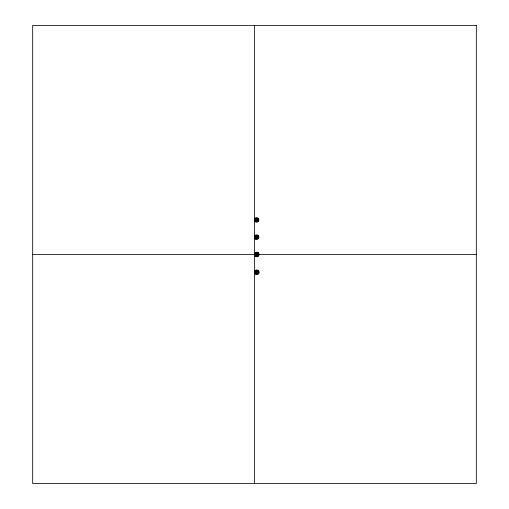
<?xml version="1.0" encoding="UTF-8"?>
<svg xmlns="http://www.w3.org/2000/svg" width="509" height="509" viewBox="0 0 509 509"><rect width="100%" height="100%" fill="white"/><g stroke="black" fill="none" stroke-linecap="round" stroke-linejoin="round"><path stroke-width="0.76" d="M256.173 221.447C251.3 216.147 263.038 219.296 256.173 221.447C253.507 217.426 260.525 219.513 256.18 220.817M256.192 238.657C251.319 233.357 263.058 236.507 256.192 238.657C253.527 234.636 260.544 236.73 256.199 238.027M256.377 256.027C251.51 250.727 263.248 253.876 256.377 256.027C253.717 252.006 260.735 254.093 256.39 255.397M256.981 219.023L256.988 218.393M257 236.233L257.007 235.603M256.491 273.747C251.624 268.447 263.363 271.59 256.491 273.747C253.832 269.725 260.85 271.812 256.504 273.117M257.185 253.603L257.198 252.973M257.299 271.322L257.312 270.693M255.868 220.562L255.792 221.288L256.084 220.779M257.293 219.277L257.369 218.552L257.077 219.061M255.887 237.773L255.811 238.498A1.578 1.578 0 0 0 258.184 237.13A1.578 1.578 0 0 0 255.811 235.762A1.578 1.578 0 0 0 255.811 238.498L256.103 237.989M257.312 236.488L257.389 235.762L257.096 236.271M256.078 255.143L256.002 255.868A1.578 1.578 0 0 0 258.368 254.5A1.578 1.578 0 0 0 256.002 253.132A1.578 1.578 0 0 0 256.002 255.868L256.294 255.359M257.503 253.857L257.579 253.132L257.287 253.641M256.192 272.862L256.116 273.587L256.409 273.072M257.618 271.577L257.694 270.852L257.401 271.361M254.615 272.207L254.691 271.628M254.602 218.775L254.602 221.065M254.621 235.985L254.621 238.276M255.461 221.04A1.578 1.578 0 0 1 256.173 218.393A1.578 1.578 0 0 1 258.108 220.327A1.578 1.578 0 0 1 255.461 221.04L255.785 220.499M257.376 219.341L257.7 218.8M255.48 238.25L255.804 237.709M257.395 236.551L257.719 236.017M255.671 255.62L255.995 255.079M257.586 253.921L257.904 253.38M255.785 273.333A1.578 1.578 0 0 1 256.491 270.693A1.578 1.578 0 0 1 258.432 272.627A1.578 1.578 0 0 1 255.785 273.333L256.11 272.799M257.7 271.641L258.018 271.1M255.645 220.117L255.213 220.709L255.722 220.416M255.664 237.334L255.232 237.919L255.741 237.627M255.855 254.697L255.423 255.289L255.932 254.996M255.963 272.417L255.537 273.009L256.046 272.709M257.439 219.424L257.948 219.131M257.459 236.634L257.968 236.341M257.649 254.004L258.158 253.711M257.764 271.723L258.273 271.424M255.054 220.327L255.607 220.022M257.56 219.818L258.108 219.513L257.478 219.519M255.073 237.538L255.626 237.232M257.579 237.029L258.127 236.723L257.497 236.73M255.263 254.907L255.811 254.602M257.764 254.398L258.317 254.093L257.688 254.099M255.378 272.627L255.925 272.321M257.878 272.111L258.432 271.806L257.802 271.819M257.49 220.212L258.165 219.92L257.573 219.92M257.509 237.429L258.184 237.13L257.592 237.13M257.7 254.793L258.368 254.5L257.777 254.5M257.815 272.512L258.483 272.22L257.891 272.22M255.003 219.92L255.588 219.92M255.022 237.13L255.607 237.13M32.678 254.5L254.5 254.5M255.206 254.5L255.798 254.5M259.081 254.5A2.291 2.291 0 0 0 255.645 252.515A2.291 2.291 0 0 0 255.645 256.485A2.291 2.291 0 0 0 259.081 254.5L476.322 254.5M255.321 272.22L255.912 272.22M255.683 219.519L255.054 219.513L255.607 219.818M257.478 220.321L258.108 220.327M255.703 236.73L255.073 236.723L255.626 237.029M257.497 237.531L258.127 237.538M255.893 254.099L255.263 254.093L255.811 254.398M257.688 254.901L258.317 254.907M256.008 271.819L255.378 271.806L255.925 272.111M257.802 272.614L258.432 272.627M255.938 219.207L255.213 219.131L255.722 219.424M255.957 236.418L255.232 236.341L255.741 236.634M256.148 253.787L255.423 253.711L255.932 254.004M256.262 271.507L255.537 271.424L256.046 271.723M256.568 218.934L256.581 218.342L256.873 219.01M256.625 236.151L256.6 235.552L256.899 236.221M256.771 253.514L256.791 252.922L257.083 253.59M256.93 271.233L256.905 270.635L257.198 271.303M257.439 220.416L257.948 220.709M257.459 237.627L257.968 237.919M257.649 254.996L258.158 255.289M257.764 272.709L258.273 273.009M255.461 218.8L256.002 219.124M257.16 220.715L257.7 221.04L257.376 220.499M255.48 236.017L256.021 236.335M257.179 237.926L257.719 238.25L257.395 237.709M255.671 253.38L256.212 253.705M257.369 255.295L257.904 255.62L257.586 255.079M255.785 271.1L256.326 271.424M257.484 273.009L258.018 273.333L257.7 272.799M256.784 220.855L257.369 221.288L257.077 220.779M256.803 238.066L257.389 238.498L257.096 237.989M256.988 255.435L257.579 255.868L257.287 255.359M257.102 273.155L257.694 273.587L257.401 273.072M255.792 218.552L256.084 219.061M255.811 235.762L256.103 236.271M256.002 253.132L256.294 253.641M256.116 270.852L256.409 271.361M256.479 218.94L256.173 218.393L256.18 219.023M256.682 220.9L256.988 221.447M256.498 236.157L256.192 235.603L256.199 236.233M256.701 238.11L257.007 238.657M256.682 253.52L256.377 252.973L256.39 253.603M256.892 255.48L257.198 256.027M256.797 271.24L256.491 270.693L256.504 271.322M257.007 273.193L257.312 273.747M256.288 220.83L256.581 221.498L256.581 220.912M256.307 238.04L256.6 238.715L256.6 238.123M256.491 255.41L256.791 256.078L256.791 255.493M256.606 273.129L256.905 273.797L256.905 273.206M254.5 25.45L254.5 483.55M476.322 25.45L32.678 25.45L32.678 483.55L476.322 483.55L476.322 25.45M258.165 218.342L255.003 218.342L255.003 221.498L258.165 221.498L258.165 218.342M258.184 235.552L255.022 235.552L255.022 238.715L258.184 238.715L258.184 235.552M258.368 252.922L255.206 252.922L255.206 256.078L258.368 256.078L258.368 252.922M258.483 270.635L255.321 270.635L255.321 273.797L258.483 273.797L258.483 270.635M255.76 274.198A2.291 2.291 0 0 0 259.189 272.22A2.291 2.291 0 0 0 255.76 270.234A2.291 2.291 0 0 0 255.76 274.198M255.454 239.115A2.291 2.291 0 0 0 258.89 237.13A2.291 2.291 0 0 0 255.454 235.152A2.291 2.291 0 0 0 255.454 239.115M254.964 221.536A2.291 2.291 0 0 0 258.795 220.512A2.291 2.291 0 0 0 255.989 217.706A2.291 2.291 0 0 0 254.964 221.536"/></g></svg>
